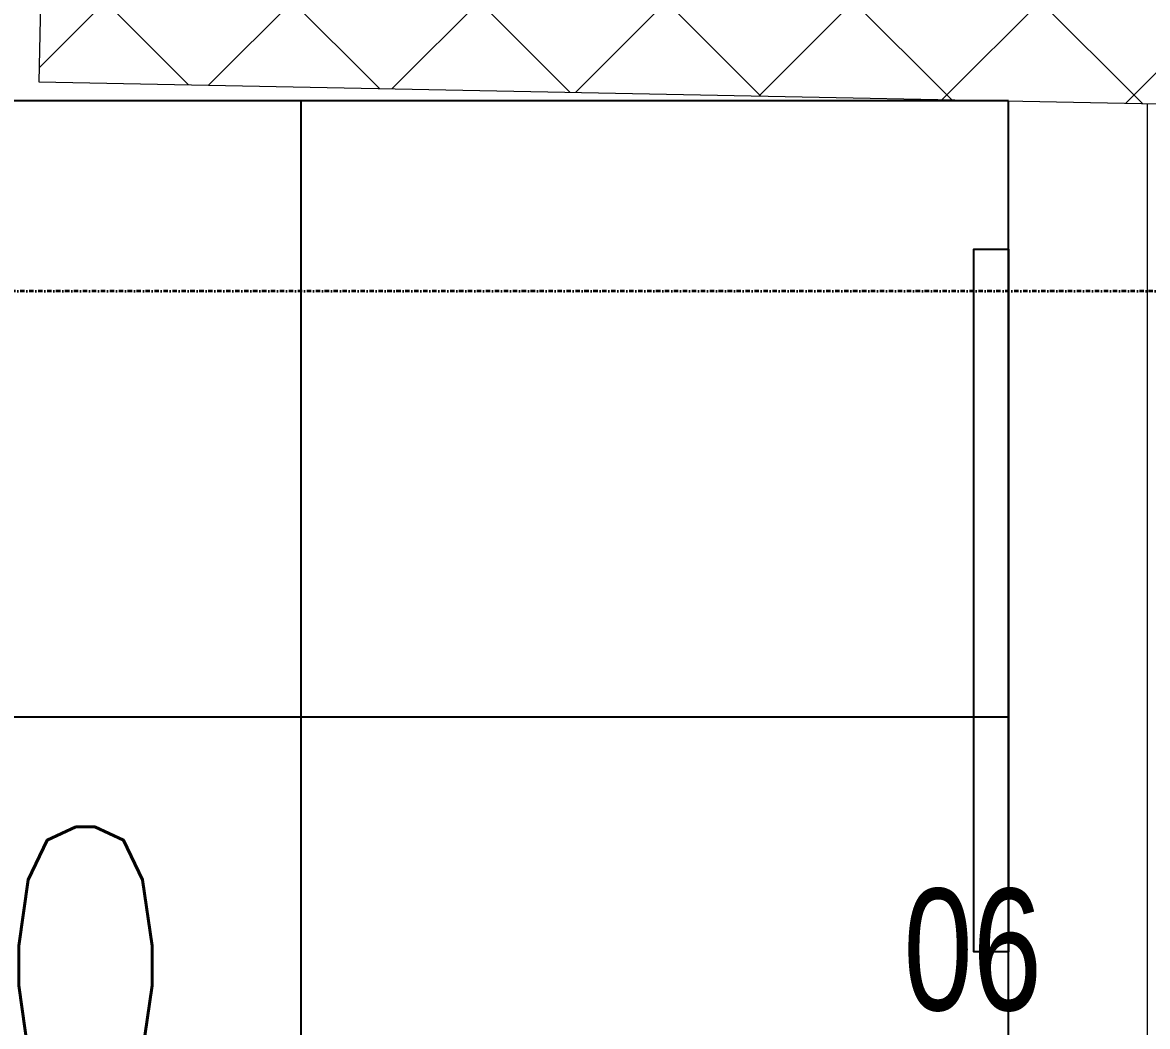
# Model space of a CAD drawing. Extents: x -12260 to 184725, y -29287 to 19916.
# Drawn here: x 12396 to 13206, y 7887 to 8610 of the extents above; entities that cross this region are included whole.
import ezdxf

# ---------------------------------------------------------------- set-up
doc = ezdxf.new("R2010")
doc.units = 0
doc.header["$LTSCALE"] = 0.25
doc.linetypes.add('DASHDOT', pattern=[25.4, 12.7, -6.35, 0, -6.35])
for name, color, linetype, lineweight in [('01-First Floor-FUR$0$72_EGR_EQP_TAG', 142, 'Continuous', 5), ('01-First Floor-FUR$0$C-HYDR-CTCH', 251, 'Continuous', 5), ('01-First Floor-FUR$0$Hatch', 252, 'Continuous', 5), ('01-First Floor-FUR$0$LOADING', 253, 'Continuous', 5), ('01-First Floor-FUR$0$Walls', 251, 'Continuous', 5), ('E-LITE-CIRC', 6, 'Continuous', 25), ('E-LITE-CLNG-CNDT', 6, 'DASHDOT', 35)]:
    doc.layers.add(name, color=color, linetype=linetype, lineweight=lineweight)
doc.layers.add('01-First Floor-FUR$0$FALSE CEILING', color=251, linetype='Continuous')
doc.styles.add('01-First Floor-FUR$0$X3G_ENTITY_257CFD', font='swisscl.ttf', dxfattribs={"height": 200})
doc.styles.add('DC_SIMPLEX', font='SIMPLEX.shx', dxfattribs={"width": 0.7})

# ---------------------------------------------------------------- blocks, each defined once
blk = doc.blocks.new('01-First Floor-FUR')
at = {"layer": '01-First Floor-FUR$0$Hatch'}
h = blk.add_hatch(dxfattribs=at)
h.set_pattern_fill('ANSI37', color=256, scale=30)
h.set_pattern_definition([(45, (-1823.345, -13062.25), (-67.35192, 67.35192), []), (135, (-1823.345, -13062.25), (-67.35192, -67.35192), [])])
h.paths.add_polyline_path([(49129.31, 8855.65), (48525.38, 8847.49), (48529.27, 8559.08), (49133.21, 8567.24)])
h.paths.add_polyline_path([(41968.55, 8847.88), (41385.05, 8842.47), (41365.12, 8551.08), (41948.62, 8556.49)])
h.paths.add_polyline_path([(27591.6, 8840.51), (26992.5, 8836.43), (26986.79, 8543.38), (27585.89, 8547.46)])
h.paths.add_polyline_path([(34776.81, 8842.68), (34175.62, 8835.19), (34167.4, 8549.53), (34768.59, 8557.02)])
h.paths.add_polyline_path([(20372.37, 8849.78), (19765.91, 8827.92), (19780.45, 8535.39), (20386.9, 8557.24)])
h.paths.add_polyline_path([(13635.75, 8839.4), (12413.81, 8863.34), (12407.39, 8567.2), (13629.33, 8543.26)])
h.paths.add_polyline_path([(13649.85, 1639.31), (12434.85, 1623.59), (12421.38, 1331.16), (13636.38, 1346.87)])
h.paths.add_polyline_path([(13623.78, -5553.85), (12420.7, -5569.85), (12414.99, -5862.9), (13618.07, -5846.91)])
h.paths.add_polyline_path([(13642.29, -12752.57), (12445.61, -12764), (12448.42, -13058.45), (13645.11, -13047.02)])
h.paths.add_polyline_path([(6007.27, -12750.46), (5403.72, -12754.16), (5414.36, -13039.63), (6017.92, -13035.93)])
h.paths.add_polyline_path([(5991.83, -5552.46), (5395.01, -5550.89), (5394.89, -5852.06), (5991.72, -5853.62)])
h.paths.add_polyline_path([(6001.71, 1637.11), (5382.41, 1638.34), (5371.82, 1335.38), (5991.11, 1334.15)])
h.paths.add_polyline_path([(5978.39, 8816.48), (5377.73, 8830.94), (5374.11, 8541.3), (5974.77, 8526.84)])
h.paths.add_polyline_path([(-1220.7, 8814.6), (-1823.35, 8837.31), (-1821.47, 8548.99), (-1218.82, 8526.29)])
h.paths.add_polyline_path([(-1212.98, -5563.69), (-1815.02, -5570.67), (-1811.64, -5862.28), (-1209.6, -5855.31)])
h.paths.add_polyline_path([(-1195.47, -12758.31), (-1793.86, -12759.31), (-1789, -13060), (-1190.61, -13059)])
h.paths.add_polyline_path([(20391.23, -12745.04), (19785.54, -12757.98), (19791.26, -13059.19), (20396.95, -13046.25)])
h.paths.add_polyline_path([(20384.72, -5552.56), (19790.33, -5570.13), (19792.44, -5866.71), (20386.82, -5849.14)])
h.paths.add_polyline_path([(20376, 1655.47), (19777.04, 1647.79), (19781.05, 1347.62), (20380.01, 1355.31)])
h.paths.add_polyline_path([(27576.32, 1640.19), (26974.38, 1644.88), (26978.63, 1352.78), (27580.57, 1348.08)])
h.paths.add_polyline_path([(27580.06, -5542.45), (26976.21, -5560.04), (26989.65, -5860.11), (27589.75, -5839.06)])
h.paths.add_polyline_path([(27596.2, -12758.47), (26992.34, -12751.87), (26989.95, -13037.58), (27593.81, -13044.18)])
h.paths.add_polyline_path([(34794.68, -12748.01), (34197.38, -12762.57), (34206.36, -13062.26), (34803.66, -13047.7)])
h.paths.add_polyline_path([(34787.39, -5559.68), (34186.11, -5557.73), (34187.23, -5854.96), (34788.51, -5856.9)])
h.paths.add_polyline_path([(34750.91, 1644.16), (34170.06, 1648.85), (34189.76, 1359.01), (34770.61, 1354.33)])
h.paths.add_polyline_path([(41954.26, 1643.44), (41356.69, 1657.18), (41358.7, 1365.26), (41956.28, 1351.52)])
h.paths.add_polyline_path([(41955.29, -5555.13), (41386.86, -5562.73), (41388.69, -5856.87), (41957.12, -5849.28)])
h.paths.add_polyline_path([(41992.35, -12752.29), (41387.09, -12754.95), (41388.42, -13059.48), (41993.68, -13056.82)])
h.paths.add_polyline_path([(49166.55, -12752.77), (48578.6, -12736.71), (48565.39, -13043.94), (49153.35, -13060)])
h.paths.add_polyline_path([(49150.78, -5553.39), (48547.55, -5552.3), (48545.59, -5848.82), (49148.82, -5849.91)])
at = {"layer": '01-First Floor-FUR$0$C-HYDR-CTCH', "elevation": 0, "flags": 128}
blk.add_lwpolyline([(13629.33, 8543.26), (13635.75, 8839.4), (12413.81, 8863.34), (12407.39, 8567.2), (13629.33, 8543.26)], dxfattribs=at)
at = {"layer": '01-First Floor-FUR$0$FALSE CEILING', "linetype": 'Continuous'}
for p, q in [((12596.44, 5110), (12596.44, 8553.52)), ((8396.44, 8110), (13106, 8110))]:
    blk.add_line(p, q, dxfattribs=at)
at = {"layer": '01-First Floor-FUR$0$FALSE CEILING'}
blk.add_lwpolyline([(13106, 8553.52), (8396.44, 8553.52), (8396.44, 5110), (13106, 5110)], close=True, dxfattribs=at)
at = {"layer": '01-First Floor-FUR$0$FALSE CEILING', "elevation": -0.1}
blk.add_lwpolyline([(13106, 7940.84), (13081, 7940.84), (13081, 8446.84), (13106, 8446.84), (13106, 7940.84)], dxfattribs=at)
at = {"layer": '01-First Floor-FUR$0$LOADING', "elevation": -0.1}
blk.add_lwpolyline([(13106, 7940.84), (13081, 7940.84), (13081, 8446.84), (13106, 8446.84), (13106, 7940.84)], dxfattribs=at)
at = {"layer": '01-First Floor-FUR$0$Walls'}
for p, q in [((13106, 6190), (13106, 8553.52)), ((13206, 6190), (13206, 8551.56))]:
    blk.add_line(p, q, dxfattribs=at)
at = {"layer": '01-First Floor-FUR$0$72_EGR_EQP_TAG', "insert": (13080.12, 7986.33, -0.1), "char_height": 87.473, "attachment_point": 2, "style": '01-First Floor-FUR$0$X3G_ENTITY_257CFD'}
blk.add_mtext('06', dxfattribs=at)

msp = doc.modelspace()

# ---------------------------------------------------------------- linework, layer by layer
at = {"layer": 'E-LITE-CLNG-CNDT', "color": 1}
msp.add_lwpolyline([(16005.99, 8140.01), (16005.99, 8316.55, 0.414214), (15905.99, 8416.55), (11796.51, 8416.55, 0.414214), (11696.51, 8316.55), (11696.51, 8110.01)], format="xyb", dxfattribs=at)

# ---------------------------------------------------------------- block references
at = {"layer": 'E-LITE-CLNG-CNDT'}
msp.add_blockref('01-First Floor-FUR', (0, 0), dxfattribs=at)

# ---------------------------------------------------------------- texts
at = {"layer": 'E-LITE-CIRC', "style": 'DC_SIMPLEX', "width": 0.8}
msp.add_text('U20', height=200, rotation=0.00003, dxfattribs=at).set_placement((12084.42, 7830.89, 0))

doc.saveas('drawing.dxf')
